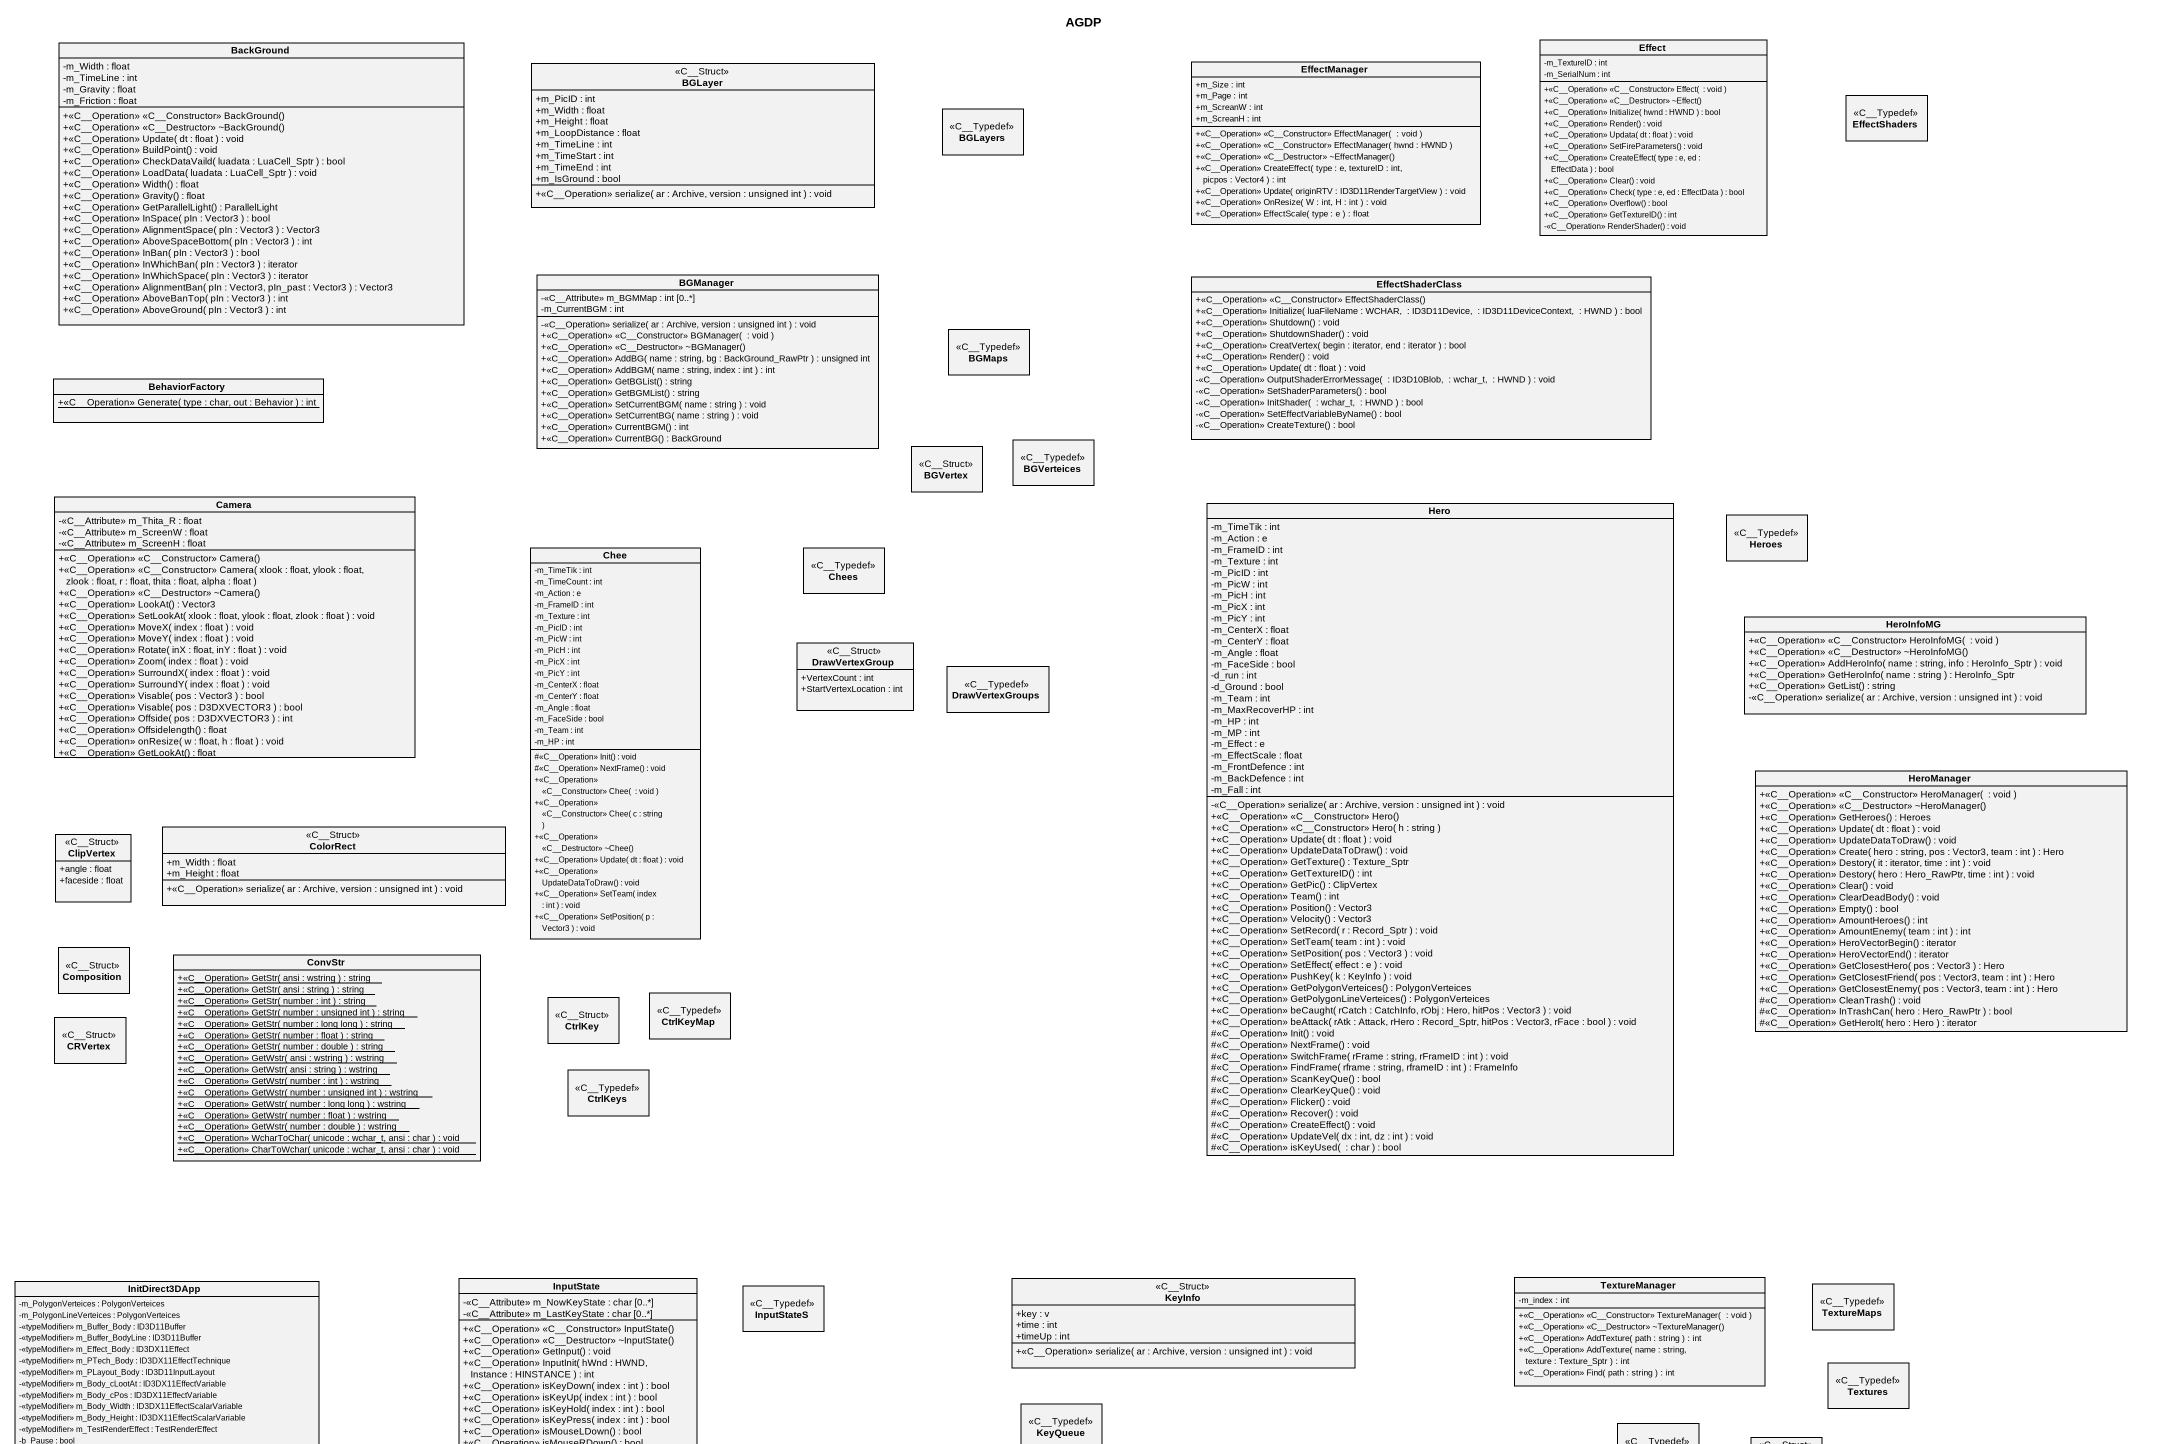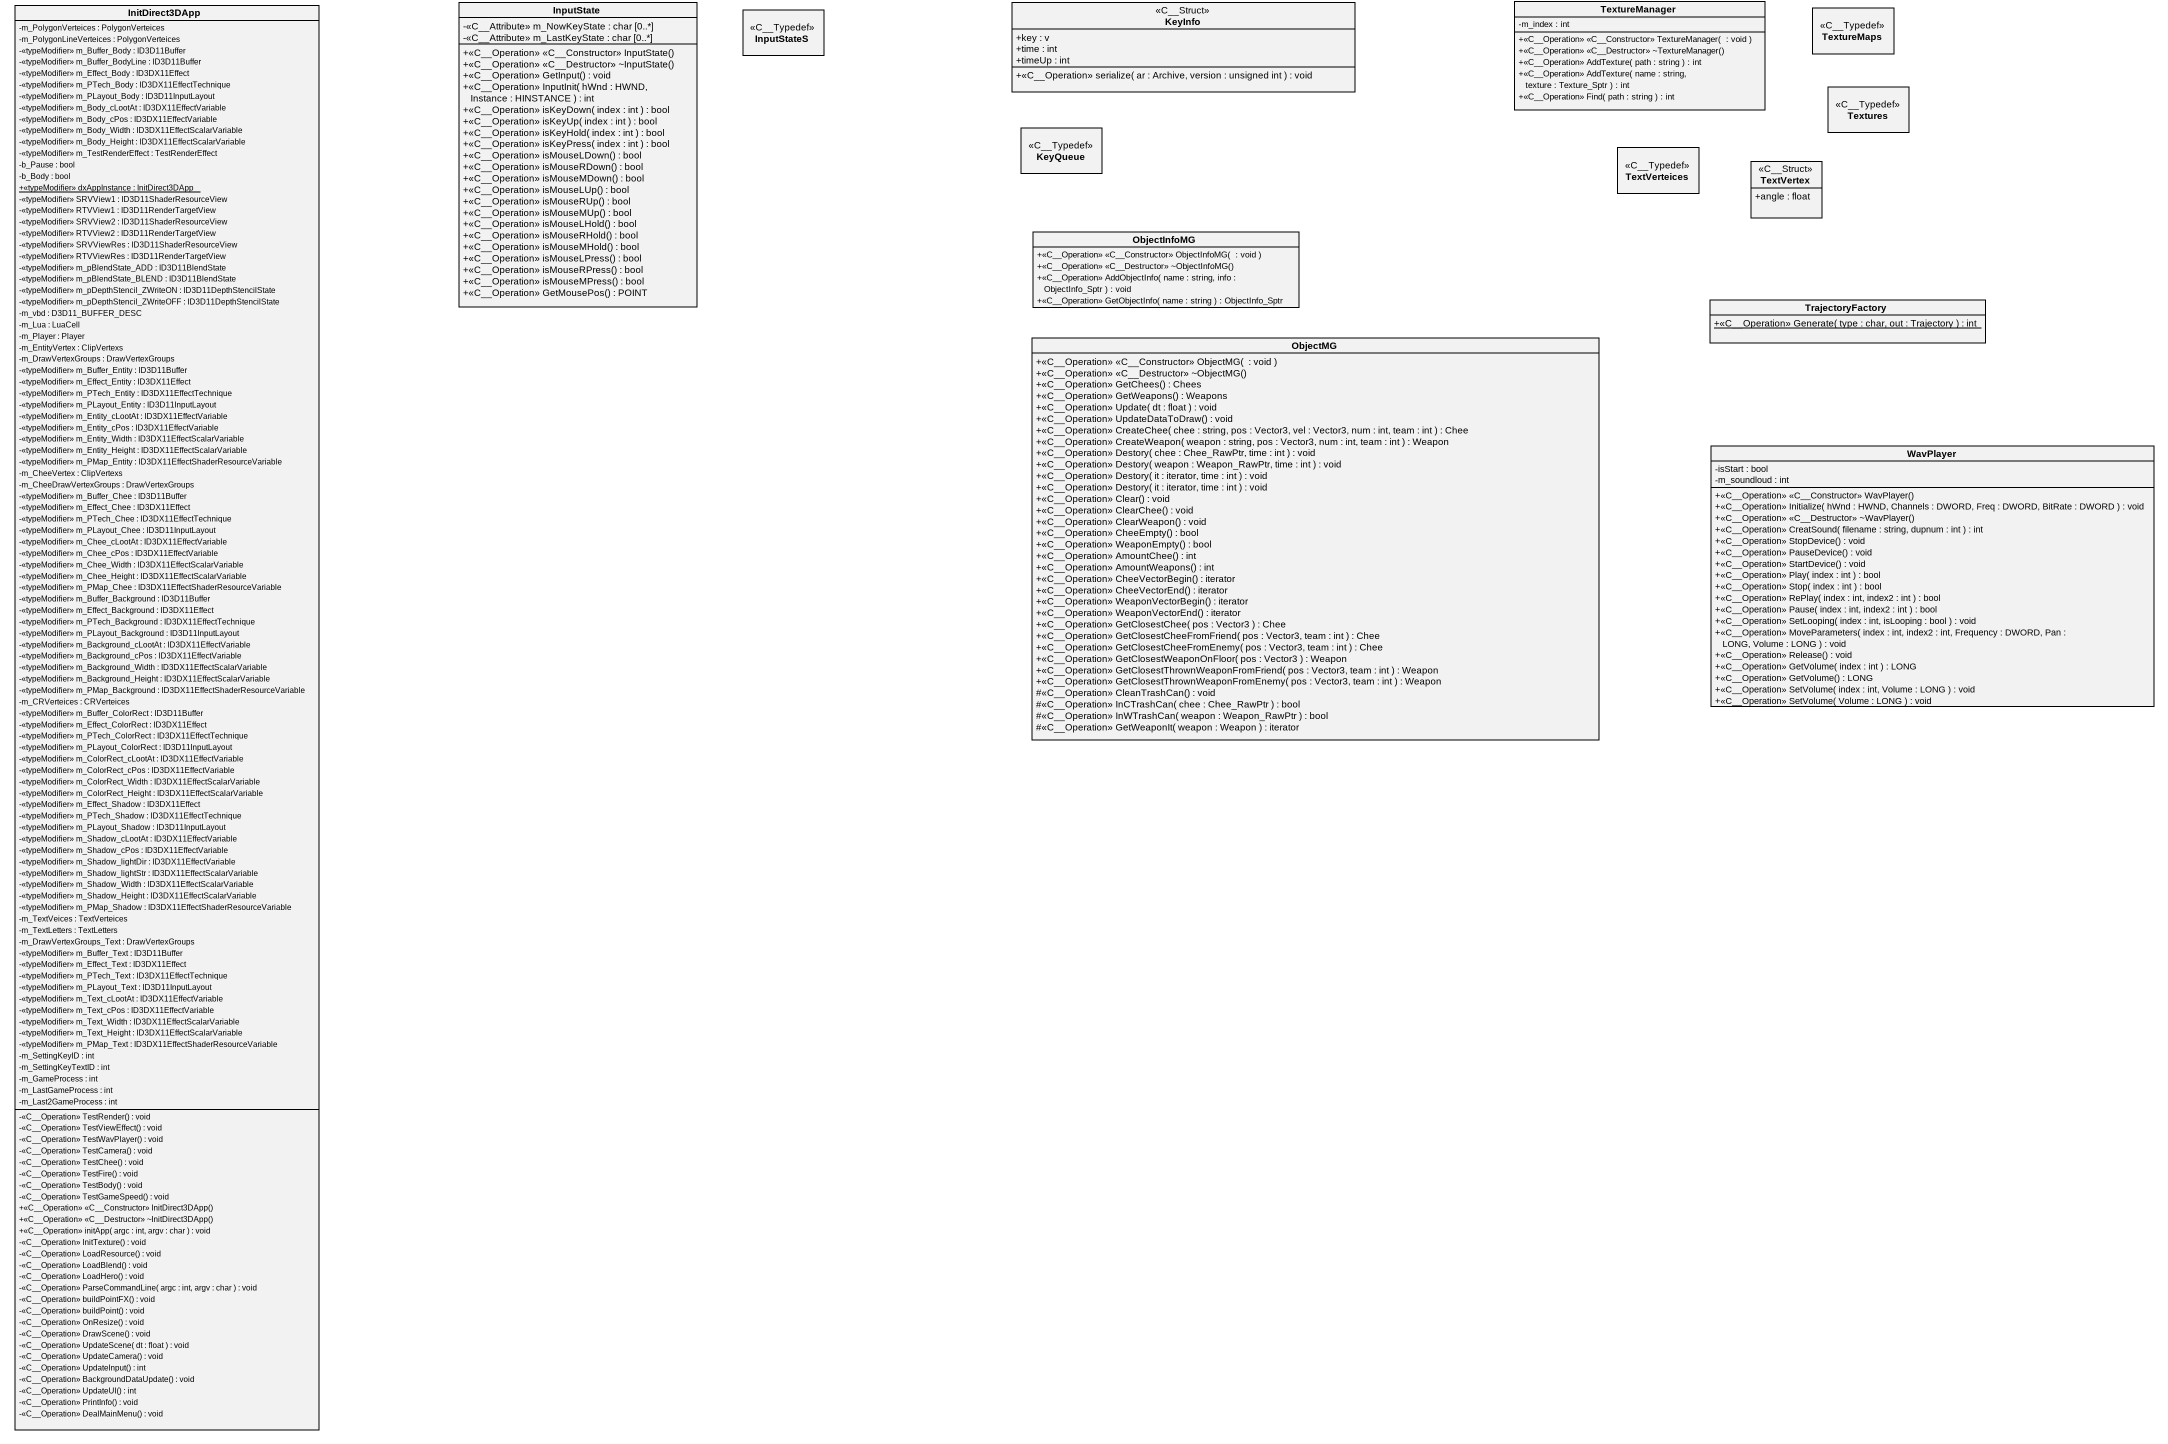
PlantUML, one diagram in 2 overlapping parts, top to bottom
@startuml
title AGDP
hide circle
hide empty members
skinparam classAttributeIconSize 0
class BackGround {
  -m_Width : float
  -m_TimeLine : int
  -m_Gravity : float
  -m_Friction : float
  +<<C~__Operation>> <<C~__Constructor>> BackGround()
  +<<C~__Operation>> <<C~__Destructor>> ~BackGround()
  +<<C__Operation>> Update( dt : float ) : void
  +<<C__Operation>> BuildPoint() : void
  +<<C__Operation>> CheckDataVaild( luadata : LuaCell_Sptr ) : bool
  +<<C__Operation>> LoadData( luadata : LuaCell_Sptr ) : void
  +<<C__Operation>> Width() : float
  +<<C__Operation>> Gravity() : float
  +<<C__Operation>> GetParallelLight() : ParallelLight
  +<<C__Operation>> InSpace( pIn : Vector3 ) : bool
  +<<C__Operation>> AlignmentSpace( pIn : Vector3 ) : Vector3
  +<<C__Operation>> AboveSpaceBottom( pIn : Vector3 ) : int
  +<<C__Operation>> InBan( pIn : Vector3 ) : bool
  +<<C__Operation>> InWhichBan( pIn : Vector3 ) : iterator
  +<<C__Operation>> InWhichSpace( pIn : Vector3 ) : iterator
  +<<C__Operation>> AlignmentBan( pIn : Vector3, pIn_past : Vector3 ) : Vector3
  +<<C__Operation>> AboveBanTop( pIn : Vector3 ) : int
  +<<C__Operation>> AboveGround( pIn : Vector3 ) : int
}
class Effect {
  -m_TextureID : int
  -m_SerialNum : int
  +<<C~__Operation>> <<C~__Constructor>> Effect(  : void )
  +<<C~__Operation>> <<C~__Destructor>> ~Effect()
  +<<C__Operation>> Initialize( hwnd : HWND ) : bool
  +<<C__Operation>> Render() : void
  +<<C__Operation>> Updata( dt : float ) : void
  +<<C__Operation>> SetFireParameters() : void
  +<<C__Operation>> CreateEffect( type : e, ed : EffectData ) : bool
  +<<C__Operation>> Clear() : void
  +<<C__Operation>> Check( type : e, ed : EffectData ) : bool
  +<<C__Operation>> Overflow() : bool
  +<<C__Operation>> GetTextureID() : int
  -<<C__Operation>> RenderShader() : void
}
class BGLayer <<C__Struct>> {
  +m_PicID : int
  +m_Width : float
  +m_Height : float
  +m_LoopDistance : float
  +m_TimeLine : int
  +m_TimeStart : int
  +m_TimeEnd : int
  +m_IsGround : bool
  +<<C__Operation>> serialize( ar : Archive, version : unsigned int ) : void
}
class EffectManager {
  +m_Size : int
  +m_Page : int
  +m_ScreanW : int
  +m_ScreanH : int
  +<<C~__Operation>> <<C~__Constructor>> EffectManager(  : void )
  +<<C~__Operation>> <<C~__Constructor>> EffectManager( hwnd : HWND )
  +<<C~__Operation>> <<C~__Destructor>> ~EffectManager()
  +<<C__Operation>> CreateEffect( type : e, textureID : int, picpos : Vector4 ) : int
  +<<C__Operation>> Update( originRTV : ID3D11RenderTargetView ) : void
  +<<C__Operation>> OnResize( W : int, H : int ) : void
  +<<C__Operation>> EffectScale( type : e ) : float
}
class EffectShaders <<C__Typedef>>
class BGLayers <<C__Typedef>>
class BGManager {
  -<<C__Attribute>> m_BGMMap : int [0..*]
  -m_CurrentBGM : int
  -<<C__Operation>> serialize( ar : Archive, version : unsigned int ) : void
  +<<C~__Operation>> <<C~__Constructor>> BGManager(  : void )
  +<<C~__Operation>> <<C~__Destructor>> ~BGManager()
  +<<C__Operation>> AddBG( name : string, bg : BackGround_RawPtr ) : unsigned int
  +<<C__Operation>> AddBGM( name : string, index : int ) : int
  +<<C__Operation>> GetBGList() : string
  +<<C__Operation>> GetBGMList() : string
  +<<C__Operation>> SetCurrentBGM( name : string ) : void
  +<<C__Operation>> SetCurrentBG( name : string ) : void
  +<<C__Operation>> CurrentBGM() : int
  +<<C__Operation>> CurrentBG() : BackGround
}
class EffectShaderClass {
  +<<C~__Operation>> <<C~__Constructor>> EffectShaderClass()
  +<<C__Operation>> Initialize( luaFileName : WCHAR,  : ID3D11Device,  : ID3D11DeviceContext,  : HWND ) : bool
  +<<C__Operation>> Shutdown() : void
  +<<C__Operation>> ShutdownShader() : void
  +<<C__Operation>> CreatVertex( begin : iterator, end : iterator ) : bool
  +<<C__Operation>> Render() : void
  +<<C__Operation>> Update( dt : float ) : void
  -<<C__Operation>> OutputShaderErrorMessage(  : ID3D10Blob,  : wchar_t,  : HWND ) : void
  -<<C__Operation>> SetShaderParameters() : bool
  -<<C__Operation>> InitShader(  : wchar_t,  : HWND ) : bool
  -<<C__Operation>> SetEffectVariableByName() : bool
  -<<C__Operation>> CreateTexture() : bool
}
class BGMaps <<C__Typedef>>
class BehaviorFactory {
  {static} +<<C__Operation>> Generate( type : char, out : Behavior ) : int
}
class BGVertex <<C__Struct>>
class BGVerteices <<C__Typedef>>
class Camera {
  -<<C__Attribute>> m_Thita_R : float
  -<<C__Attribute>> m_ScreenW : float
  -<<C__Attribute>> m_ScreenH : float
  +<<C~__Operation>> <<C~__Constructor>> Camera()
  +<<C~__Operation>> <<C~__Constructor>> Camera( xlook : float, ylook : float, zlook : float, r : float, thita : float, alpha : float )
  +<<C~__Operation>> <<C~__Destructor>> ~Camera()
  +<<C__Operation>> LookAt() : Vector3
  +<<C__Operation>> SetLookAt( xlook : float, ylook : float, zlook : float ) : void
  +<<C__Operation>> MoveX( index : float ) : void
  +<<C__Operation>> MoveY( index : float ) : void
  +<<C__Operation>> Rotate( inX : float, inY : float ) : void
  +<<C__Operation>> Zoom( index : float ) : void
  +<<C__Operation>> SurroundX( index : float ) : void
  +<<C__Operation>> SurroundY( index : float ) : void
  +<<C__Operation>> Visable( pos : Vector3 ) : bool
  +<<C__Operation>> Visable( pos : D3DXVECTOR3 ) : bool
  +<<C__Operation>> Offside( pos : D3DXVECTOR3 ) : int
  +<<C__Operation>> Offsidelength() : float
  +<<C__Operation>> onResize( w : float, h : float ) : void
  +<<C__Operation>> GetLookAt() : float
}
class Hero {
  -m_TimeTik : int
  -m_Action : e
  -m_FrameID : int
  -m_Texture : int
  -m_PicID : int
  -m_PicW : int
  -m_PicH : int
  -m_PicX : int
  -m_PicY : int
  -m_CenterX : float
  -m_CenterY : float
  -m_Angle : float
  -m_FaceSide : bool
  -d_run : int
  -d_Ground : bool
  -m_Team : int
  -m_MaxRecoverHP : int
  -m_HP : int
  -m_MP : int
  -m_Effect : e
  -m_EffectScale : float
  -m_FrontDefence : int
  -m_BackDefence : int
  -m_Fall : int
  -<<C__Operation>> serialize( ar : Archive, version : unsigned int ) : void
  +<<C~__Operation>> <<C~__Constructor>> Hero()
  +<<C~__Operation>> <<C~__Constructor>> Hero( h : string )
  +<<C__Operation>> Update( dt : float ) : void
  +<<C__Operation>> UpdateDataToDraw() : void
  +<<C__Operation>> GetTexture() : Texture_Sptr
  +<<C__Operation>> GetTextureID() : int
  +<<C__Operation>> GetPic() : ClipVertex
  +<<C__Operation>> Team() : int
  +<<C__Operation>> Position() : Vector3
  +<<C__Operation>> Velocity() : Vector3
  +<<C__Operation>> SetRecord( r : Record_Sptr ) : void
  +<<C__Operation>> SetTeam( team : int ) : void
  +<<C__Operation>> SetPosition( pos : Vector3 ) : void
  +<<C__Operation>> SetEffect( effect : e ) : void
  +<<C__Operation>> PushKey( k : KeyInfo ) : void
  +<<C__Operation>> GetPolygonVerteices() : PolygonVerteices
  +<<C__Operation>> GetPolygonLineVerteices() : PolygonVerteices
  +<<C__Operation>> beCaught( rCatch : CatchInfo, rObj : Hero, hitPos : Vector3 ) : void
  +<<C__Operation>> beAttack( rAtk : Attack, rHero : Record_Sptr, hitPos : Vector3, rFace : bool ) : void
  #<<C__Operation>> Init() : void
  #<<C__Operation>> NextFrame() : void
  #<<C__Operation>> SwitchFrame( rFrame : string, rFrameID : int ) : void
  #<<C__Operation>> FindFrame( rframe : string, rframeID : int ) : FrameInfo
  #<<C__Operation>> ScanKeyQue() : bool
  #<<C__Operation>> ClearKeyQue() : void
  #<<C__Operation>> Flicker() : void
  #<<C__Operation>> Recover() : void
  #<<C__Operation>> CreateEffect() : void
  #<<C__Operation>> UpdateVel( dx : int, dz : int ) : void
  #<<C__Operation>> isKeyUsed(  : char ) : bool
}
class Chee {
  -m_TimeTik : int
  -m_TimeCount : int
  -m_Action : e
  -m_FrameID : int
  -m_Texture : int
  -m_PicID : int
  -m_PicW : int
  -m_PicH : int
  -m_PicX : int
  -m_PicY : int
  -m_CenterX : float
  -m_CenterY : float
  -m_Angle : float
  -m_FaceSide : bool
  -m_Team : int
  -m_HP : int
  #<<C__Operation>> Init() : void
  #<<C__Operation>> NextFrame() : void
  +<<C~__Operation>> <<C~__Constructor>> Chee(  : void )
  +<<C~__Operation>> <<C~__Constructor>> Chee( c : string )
  +<<C~__Operation>> <<C~__Destructor>> ~Chee()
  +<<C__Operation>> Update( dt : float ) : void
  +<<C__Operation>> UpdateDataToDraw() : void
  +<<C__Operation>> SetTeam( index : int ) : void
  +<<C__Operation>> SetPosition( p : Vector3 ) : void
}
class Chees <<C__Typedef>>
class Heroes <<C__Typedef>>
class HeroInfoMG {
  +<<C~__Operation>> <<C~__Constructor>> HeroInfoMG(  : void )
  +<<C~__Operation>> <<C~__Destructor>> ~HeroInfoMG()
  +<<C__Operation>> AddHeroInfo( name : string, info : HeroInfo_Sptr ) : void
  +<<C__Operation>> GetHeroInfo( name : string ) : HeroInfo_Sptr
  +<<C__Operation>> GetList() : string
  -<<C__Operation>> serialize( ar : Archive, version : unsigned int ) : void
}
class DrawVertexGroup <<C__Struct>> {
  +VertexCount : int
  +StartVertexLocation : int
}
class DrawVertexGroups <<C__Typedef>>
class HeroManager {
  +<<C~__Operation>> <<C~__Constructor>> HeroManager(  : void )
  +<<C~__Operation>> <<C~__Destructor>> ~HeroManager()
  +<<C__Operation>> GetHeroes() : Heroes
  +<<C__Operation>> Update( dt : float ) : void
  +<<C__Operation>> UpdateDataToDraw() : void
  +<<C__Operation>> Create( hero : string, pos : Vector3, team : int ) : Hero
  +<<C__Operation>> Destory( it : iterator, time : int ) : void
  +<<C__Operation>> Destory( hero : Hero_RawPtr, time : int ) : void
  +<<C__Operation>> Clear() : void
  +<<C__Operation>> ClearDeadBody() : void
  +<<C__Operation>> Empty() : bool
  +<<C__Operation>> AmountHeroes() : int
  +<<C__Operation>> AmountEnemy( team : int ) : int
  +<<C__Operation>> HeroVectorBegin() : iterator
  +<<C__Operation>> HeroVectorEnd() : iterator
  +<<C__Operation>> GetClosestHero( pos : Vector3 ) : Hero
  +<<C__Operation>> GetClosestFriend( pos : Vector3, team : int ) : Hero
  +<<C__Operation>> GetClosestEnemy( pos : Vector3, team : int ) : Hero
  #<<C__Operation>> CleanTrash() : void
  #<<C__Operation>> InTrashCan( hero : Hero_RawPtr ) : bool
  #<<C__Operation>> GetHeroIt( hero : Hero ) : iterator
}
class ClipVertex <<C__Struct>> {
  +angle : float
  +faceside : float
}
class ColorRect <<C__Struct>> {
  +m_Width : float
  +m_Height : float
  +<<C__Operation>> serialize( ar : Archive, version : unsigned int ) : void
}
class Composition <<C__Struct>>
class ConvStr {
  {static} +<<C__Operation>> GetStr( ansi : wstring ) : string
  {static} +<<C__Operation>> GetStr( ansi : string ) : string
  {static} +<<C__Operation>> GetStr( number : int ) : string
  {static} +<<C__Operation>> GetStr( number : unsigned int ) : string
  {static} +<<C__Operation>> GetStr( number : long long ) : string
  {static} +<<C__Operation>> GetStr( number : float ) : string
  {static} +<<C__Operation>> GetStr( number : double ) : string
  {static} +<<C__Operation>> GetWstr( ansi : wstring ) : wstring
  {static} +<<C__Operation>> GetWstr( ansi : string ) : wstring
  {static} +<<C__Operation>> GetWstr( number : int ) : wstring
  {static} +<<C__Operation>> GetWstr( number : unsigned int ) : wstring
  {static} +<<C__Operation>> GetWstr( number : long long ) : wstring
  {static} +<<C__Operation>> GetWstr( number : float ) : wstring
  {static} +<<C__Operation>> GetWstr( number : double ) : wstring
  {static} +<<C__Operation>> WcharToChar( unicode : wchar_t, ansi : char ) : void
  {static} +<<C__Operation>> CharToWchar( unicode : wchar_t, ansi : char ) : void
}
class CtrlKey <<C__Struct>>
class CtrlKeyMap <<C__Typedef>>
class CRVertex <<C__Struct>>
class CtrlKeys <<C__Typedef>>
class InitDirect3DApp {
  -m_PolygonVerteices : PolygonVerteices
  -m_PolygonLineVerteices : PolygonVerteices
  -<<typeModifier>> m_Buffer_Body : ID3D11Buffer
  -<<typeModifier>> m_Buffer_BodyLine : ID3D11Buffer
  -<<typeModifier>> m_Effect_Body : ID3DX11Effect
  -<<typeModifier>> m_PTech_Body : ID3DX11EffectTechnique
  -<<typeModifier>> m_PLayout_Body : ID3D11InputLayout
  -<<typeModifier>> m_Body_cLootAt : ID3DX11EffectVariable
  -<<typeModifier>> m_Body_cPos : ID3DX11EffectVariable
  -<<typeModifier>> m_Body_Width : ID3DX11EffectScalarVariable
  -<<typeModifier>> m_Body_Height : ID3DX11EffectScalarVariable
  -<<typeModifier>> m_TestRenderEffect : TestRenderEffect
  -b_Pause : bool
  -b_Body : bool
  {static} +<<typeModifier>> dxAppInstance : InitDirect3DApp
  -<<typeModifier>> SRVView1 : ID3D11ShaderResourceView
  -<<typeModifier>> RTVView1 : ID3D11RenderTargetView
  -<<typeModifier>> SRVView2 : ID3D11ShaderResourceView
  -<<typeModifier>> RTVView2 : ID3D11RenderTargetView
  -<<typeModifier>> SRVViewRes : ID3D11ShaderResourceView
  -<<typeModifier>> RTVViewRes : ID3D11RenderTargetView
  -<<typeModifier>> m_pBlendState_ADD : ID3D11BlendState
  -<<typeModifier>> m_pBlendState_BLEND : ID3D11BlendState
  -<<typeModifier>> m_pDepthStencil_ZWriteON : ID3D11DepthStencilState
  -<<typeModifier>> m_pDepthStencil_ZWriteOFF : ID3D11DepthStencilState
  -m_vbd : D3D11_BUFFER_DESC
  -m_Lua : LuaCell
  -m_Player : Player
  -m_EntityVertex : ClipVertexs
  -m_DrawVertexGroups : DrawVertexGroups
  -<<typeModifier>> m_Buffer_Entity : ID3D11Buffer
  -<<typeModifier>> m_Effect_Entity : ID3DX11Effect
  -<<typeModifier>> m_PTech_Entity : ID3DX11EffectTechnique
  -<<typeModifier>> m_PLayout_Entity : ID3D11InputLayout
  -<<typeModifier>> m_Entity_cLootAt : ID3DX11EffectVariable
  -<<typeModifier>> m_Entity_cPos : ID3DX11EffectVariable
  -<<typeModifier>> m_Entity_Width : ID3DX11EffectScalarVariable
  -<<typeModifier>> m_Entity_Height : ID3DX11EffectScalarVariable
  -<<typeModifier>> m_PMap_Entity : ID3DX11EffectShaderResourceVariable
  -m_CheeVertex : ClipVertexs
  -m_CheeDrawVertexGroups : DrawVertexGroups
  -<<typeModifier>> m_Buffer_Chee : ID3D11Buffer
  -<<typeModifier>> m_Effect_Chee : ID3DX11Effect
  -<<typeModifier>> m_PTech_Chee : ID3DX11EffectTechnique
  -<<typeModifier>> m_PLayout_Chee : ID3D11InputLayout
  -<<typeModifier>> m_Chee_cLootAt : ID3DX11EffectVariable
  -<<typeModifier>> m_Chee_cPos : ID3DX11EffectVariable
  -<<typeModifier>> m_Chee_Width : ID3DX11EffectScalarVariable
  -<<typeModifier>> m_Chee_Height : ID3DX11EffectScalarVariable
  -<<typeModifier>> m_PMap_Chee : ID3DX11EffectShaderResourceVariable
  -<<typeModifier>> m_Buffer_Background : ID3D11Buffer
  -<<typeModifier>> m_Effect_Background : ID3DX11Effect
  -<<typeModifier>> m_PTech_Background : ID3DX11EffectTechnique
  -<<typeModifier>> m_PLayout_Background : ID3D11InputLayout
  -<<typeModifier>> m_Background_cLootAt : ID3DX11EffectVariable
  -<<typeModifier>> m_Background_cPos : ID3DX11EffectVariable
  -<<typeModifier>> m_Background_Width : ID3DX11EffectScalarVariable
  -<<typeModifier>> m_Background_Height : ID3DX11EffectScalarVariable
  -<<typeModifier>> m_PMap_Background : ID3DX11EffectShaderResourceVariable
  -m_CRVerteices : CRVerteices
  -<<typeModifier>> m_Buffer_ColorRect : ID3D11Buffer
  -<<typeModifier>> m_Effect_ColorRect : ID3DX11Effect
  -<<typeModifier>> m_PTech_ColorRect : ID3DX11EffectTechnique
  -<<typeModifier>> m_PLayout_ColorRect : ID3D11InputLayout
  -<<typeModifier>> m_ColorRect_cLootAt : ID3DX11EffectVariable
  -<<typeModifier>> m_ColorRect_cPos : ID3DX11EffectVariable
  -<<typeModifier>> m_ColorRect_Width : ID3DX11EffectScalarVariable
  -<<typeModifier>> m_ColorRect_Height : ID3DX11EffectScalarVariable
  -<<typeModifier>> m_Effect_Shadow : ID3DX11Effect
  -<<typeModifier>> m_PTech_Shadow : ID3DX11EffectTechnique
  -<<typeModifier>> m_PLayout_Shadow : ID3D11InputLayout
  -<<typeModifier>> m_Shadow_cLootAt : ID3DX11EffectVariable
  -<<typeModifier>> m_Shadow_cPos : ID3DX11EffectVariable
  -<<typeModifier>> m_Shadow_lightDir : ID3DX11EffectVariable
  -<<typeModifier>> m_Shadow_lightStr : ID3DX11EffectScalarVariable
  -<<typeModifier>> m_Shadow_Width : ID3DX11EffectScalarVariable
  -<<typeModifier>> m_Shadow_Height : ID3DX11EffectScalarVariable
  -<<typeModifier>> m_PMap_Shadow : ID3DX11EffectShaderResourceVariable
  -m_TextVeices : TextVerteices
  -m_TextLetters : TextLetters
  -m_DrawVertexGroups_Text : DrawVertexGroups
  -<<typeModifier>> m_Buffer_Text : ID3D11Buffer
  -<<typeModifier>> m_Effect_Text : ID3DX11Effect
  -<<typeModifier>> m_PTech_Text : ID3DX11EffectTechnique
  -<<typeModifier>> m_PLayout_Text : ID3D11InputLayout
  -<<typeModifier>> m_Text_cLootAt : ID3DX11EffectVariable
  -<<typeModifier>> m_Text_cPos : ID3DX11EffectVariable
  -<<typeModifier>> m_Text_Width : ID3DX11EffectScalarVariable
  -<<typeModifier>> m_Text_Height : ID3DX11EffectScalarVariable
  -<<typeModifier>> m_PMap_Text : ID3DX11EffectShaderResourceVariable
  -m_SettingKeyID : int
  -m_SettingKeyTextID : int
  -m_GameProcess : int
  -m_LastGameProcess : int
  -m_Last2GameProcess : int
  -<<C__Operation>> TestRender() : void
  -<<C__Operation>> TestViewEffect() : void
  -<<C__Operation>> TestWavPlayer() : void
  -<<C__Operation>> TestCamera() : void
  -<<C__Operation>> TestChee() : void
  -<<C__Operation>> TestFire() : void
  -<<C__Operation>> TestBody() : void
  -<<C__Operation>> TestGameSpeed() : void
  +<<C~__Operation>> <<C~__Constructor>> InitDirect3DApp()
  +<<C~__Operation>> <<C~__Destructor>> ~InitDirect3DApp()
  +<<C__Operation>> initApp( argc : int, argv : char ) : void
  -<<C__Operation>> InitTexture() : void
  -<<C__Operation>> LoadResource() : void
  -<<C__Operation>> LoadBlend() : void
  -<<C__Operation>> LoadHero() : void
  -<<C__Operation>> ParseCommandLine( argc : int, argv : char ) : void
  -<<C__Operation>> buildPointFX() : void
  -<<C__Operation>> buildPoint() : void
  -<<C__Operation>> OnResize() : void
  -<<C__Operation>> DrawScene() : void
  -<<C__Operation>> UpdateScene( dt : float ) : void
  -<<C__Operation>> UpdateCamera() : void
  -<<C__Operation>> UpdateInput() : int
  -<<C__Operation>> BackgroundDataUpdate() : void
  -<<C__Operation>> UpdateUI() : int
  -<<C__Operation>> PrintInfo() : void
  -<<C__Operation>> DealMainMenu() : void
}
class InputState {
  -<<C__Attribute>> m_NowKeyState : char [0..*]
  -<<C__Attribute>> m_LastKeyState : char [0..*]
  +<<C~__Operation>> <<C~__Constructor>> InputState()
  +<<C~__Operation>> <<C~__Destructor>> ~InputState()
  +<<C__Operation>> GetInput() : void
  +<<C__Operation>> InputInit( hWnd : HWND, Instance : HINSTANCE ) : int
  +<<C__Operation>> isKeyDown( index : int ) : bool
  +<<C__Operation>> isKeyUp( index : int ) : bool
  +<<C__Operation>> isKeyHold( index : int ) : bool
  +<<C__Operation>> isKeyPress( index : int ) : bool
  +<<C__Operation>> isMouseLDown() : bool
  +<<C__Operation>> isMouseRDown() : bool
  +<<C__Operation>> isMouseMDown() : bool
  +<<C__Operation>> isMouseLUp() : bool
  +<<C__Operation>> isMouseRUp() : bool
  +<<C__Operation>> isMouseMUp() : bool
  +<<C__Operation>> isMouseLHold() : bool
  +<<C__Operation>> isMouseRHold() : bool
  +<<C__Operation>> isMouseMHold() : bool
  +<<C__Operation>> isMouseLPress() : bool
  +<<C__Operation>> isMouseRPress() : bool
  +<<C__Operation>> isMouseMPress() : bool
  +<<C__Operation>> GetMousePos() : POINT
}
class KeyInfo <<C__Struct>> {
  +key : v
  +time : int
  +timeUp : int
  +<<C__Operation>> serialize( ar : Archive, version : unsigned int ) : void
}
class TextureManager {
  -m_index : int
  +<<C~__Operation>> <<C~__Constructor>> TextureManager(  : void )
  +<<C~__Operation>> <<C~__Destructor>> ~TextureManager()
  +<<C__Operation>> AddTexture( path : string ) : int
  +<<C__Operation>> AddTexture( name : string, texture : Texture_Sptr ) : int
  +<<C__Operation>> Find( path : string ) : int
}
class InputStateS <<C__Typedef>>
class TextureMaps <<C__Typedef>>
class Textures <<C__Typedef>>
class KeyQueue <<C__Typedef>>
class TextVerteices <<C__Typedef>>
class TextVertex <<C__Struct>> {
  +angle : float
}
class ObjectInfoMG {
  +<<C~__Operation>> <<C~__Constructor>> ObjectInfoMG(  : void )
  +<<C~__Operation>> <<C~__Destructor>> ~ObjectInfoMG()
  +<<C__Operation>> AddObjectInfo( name : string, info : ObjectInfo_Sptr ) : void
  +<<C__Operation>> GetObjectInfo( name : string ) : ObjectInfo_Sptr
}
class TrajectoryFactory {
  {static} +<<C__Operation>> Generate( type : char, out : Trajectory ) : int
}
class ObjectMG {
  +<<C~__Operation>> <<C~__Constructor>> ObjectMG(  : void )
  +<<C~__Operation>> <<C~__Destructor>> ~ObjectMG()
  +<<C__Operation>> GetChees() : Chees
  +<<C__Operation>> GetWeapons() : Weapons
  +<<C__Operation>> Update( dt : float ) : void
  +<<C__Operation>> UpdateDataToDraw() : void
  +<<C__Operation>> CreateChee( chee : string, pos : Vector3, vel : Vector3, num : int, team : int ) : Chee
  +<<C__Operation>> CreateWeapon( weapon : string, pos : Vector3, num : int, team : int ) : Weapon
  +<<C__Operation>> Destory( chee : Chee_RawPtr, time : int ) : void
  +<<C__Operation>> Destory( weapon : Weapon_RawPtr, time : int ) : void
  +<<C__Operation>> Destory( it : iterator, time : int ) : void
  +<<C__Operation>> Destory( it : iterator, time : int ) : void
  +<<C__Operation>> Clear() : void
  +<<C__Operation>> ClearChee() : void
  +<<C__Operation>> ClearWeapon() : void
  +<<C__Operation>> CheeEmpty() : bool
  +<<C__Operation>> WeaponEmpty() : bool
  +<<C__Operation>> AmountChee() : int
  +<<C__Operation>> AmountWeapons() : int
  +<<C__Operation>> CheeVectorBegin() : iterator
  +<<C__Operation>> CheeVectorEnd() : iterator
  +<<C__Operation>> WeaponVectorBegin() : iterator
  +<<C__Operation>> WeaponVectorEnd() : iterator
  +<<C__Operation>> GetClosestChee( pos : Vector3 ) : Chee
  +<<C__Operation>> GetClosestCheeFromFriend( pos : Vector3, team : int ) : Chee
  +<<C__Operation>> GetClosestCheeFromEnemy( pos : Vector3, team : int ) : Chee
  +<<C__Operation>> GetClosestWeaponOnFloor( pos : Vector3 ) : Weapon
  +<<C__Operation>> GetClosestThrownWeaponFromFriend( pos : Vector3, team : int ) : Weapon
  +<<C__Operation>> GetClosestThrownWeaponFromEnemy( pos : Vector3, team : int ) : Weapon
  #<<C__Operation>> CleanTrashCan() : void
  #<<C__Operation>> InCTrashCan( chee : Chee_RawPtr ) : bool
  #<<C__Operation>> InWTrashCan( weapon : Weapon_RawPtr ) : bool
  #<<C__Operation>> GetWeaponIt( weapon : Weapon ) : iterator
}
class WavPlayer {
  -isStart : bool
  -m_soundloud : int
  +<<C~__Operation>> <<C~__Constructor>> WavPlayer()
  +<<C__Operation>> Initialize( hWnd : HWND, Channels : DWORD, Freq : DWORD, BitRate : DWORD ) : void
  +<<C~__Operation>> <<C~__Destructor>> ~WavPlayer()
  +<<C__Operation>> CreatSound( filename : string, dupnum : int ) : int
  +<<C__Operation>> StopDevice() : void
  +<<C__Operation>> PauseDevice() : void
  +<<C__Operation>> StartDevice() : void
  +<<C__Operation>> Play( index : int ) : bool
  +<<C__Operation>> Stop( index : int ) : bool
  +<<C__Operation>> RePlay( index : int, index2 : int ) : bool
  +<<C__Operation>> Pause( index : int, index2 : int ) : bool
  +<<C__Operation>> SetLooping( index : int, isLooping : bool ) : void
  +<<C__Operation>> MoveParameters( index : int, index2 : int, Frequency : DWORD, Pan : LONG, Volume : LONG ) : void
  +<<C__Operation>> Release() : void
  +<<C__Operation>> GetVolume( index : int ) : LONG
  +<<C__Operation>> GetVolume() : LONG
  +<<C__Operation>> SetVolume( index : int, Volume : LONG ) : void
  +<<C__Operation>> SetVolume( Volume : LONG ) : void
}
@enduml
